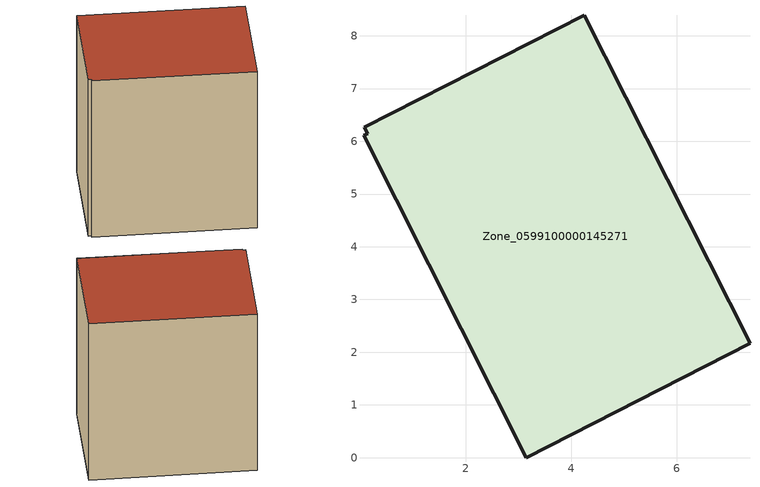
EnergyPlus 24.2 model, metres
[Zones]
Zone_0599100000145271
 floor ground (C_G): 0.07,6.27 4.25,8.39 7.39,2.17 3.15,0 0.06,6.11 0.14,6.15 z0
 wall outside (C_F): 7.39,2.17 4.25,8.39 0.07,6.27 0.14,6.15 0.06,6.11 3.15,0 7.39,2.17 z0:7.8
 roof outside (C_R): 4.25,8.39 0.07,6.27 0.14,6.15 0.06,6.11 3.15,0 7.39,2.17 z7.8
[BUILDING]
Pand.0599100000145271: North Axis=0; Terrain=City; Loads Convergence Tolerance Value=0.04; Temperature Convergence Tolerance Value=0.4; Solar Distribution=FullExterior; Maximum Number of Warmup Days=25; Minimum Number of Warmup Days=1
[Site:Location]
Rotterdam.The.Hague.AP_ZH_NLD Design_Conditions: Latitude=51.96; Longitude=4.45; Time Zone=1; Elevation=-4.5
[SITE:GROUNDTEMPERATURE:BUILDINGSURFACE]
18, 18, 18, 18, 18, 18, 18, 18, 18, 18, 18, 18
[MATERIAL] Thermal Absorptance=0.9; Solar Absorptance=0.7; Visible Absorptance=0.7
Name | Roughness | Thickness | Conductivity | Density | Specific Heat
G.TI.1946 | MediumSmooth | 0.15 | 1 | 540 | 1210
F.TI.1946 | Rough | 0.3 | 0.857143 | 1920 | 840
R.TI.1946 | MediumRough | 0.2 | 0.1 | 1500 | 1000
[CONSTRUCTION]
C_G: G.TI.1946
C_F: F.TI.1946
C_R: R.TI.1946
[ZONE]
Zone_0599100000145271: Type=1; Multiplier=1; Ceiling Height=Autocalculate; Volume=Autocalculate; Floor Area=autocalculate; Part of Total Floor Area=Yes
[ZONEINFILTRATION:DESIGNFLOWRATE]
Infil_Zone_0599100000145271: Zone or ZoneList or Space or SpaceList=Zone_0599100000145271; Schedule=AlwaysOn; Design Flow Rate Calculation Method=Flow/Area; Flow Rate per Floor Area=0.003; Constant Term Coefficient=1; Temperature Term Coefficient=0; Velocity Term Coefficient=0; Velocity Squared Term Coefficient=0
[HVACTEMPLATE:ZONE:IDEALLOADSAIRSYSTEM]
Zone_0599100000145271: Maximum Heating Supply Air Temperature=50; Minimum Cooling Supply Air Temperature=13; Maximum Heating Supply Air Humidity Ratio=0.0156; Minimum Cooling Supply Air Humidity Ratio=0.0077; Heating Limit=NoLimit; Cooling Limit=NoLimit; Dehumidification Control Type=ConstantSensibleHeatRatio; Cooling Sensible Heat Ratio=0.7; Dehumidification Setpoint=60; Humidification Control Type=None; Humidification Setpoint=30; Outdoor Air Method=None; Outdoor Air Flow Rate per Person=0.00944; Outdoor Air Flow Rate per Zone Floor Area=0; Outdoor Air Flow Rate per Zone=0; Demand Controlled Ventilation Type=None; Outdoor Air Economizer Type=NoEconomizer; Heat Recovery Type=None; Sensible Heat Recovery Effectiveness=0.7; Latent Heat Recovery Effectiveness=0.65
[ZONECONTROL:THERMOSTAT]
ThermostatControl_Zone_0599100000145271: Zone or ZoneList=Zone_0599100000145271; Control Type Schedule=DualSetpointControlType; Control 1=Thermostat_Zone_0599100000145271; Temperature Difference Between Cutout And Setpoint=0
[THERMOSTATSETPOINT:DUALSETPOINT]
Thermostat_Zone_0599100000145271: Heating Setpoint Temperature Schedule=HeatingSetpoint_Zone_0599100000145271; Cooling Setpoint Temperature Schedule=CoolingSetpoint_Zone_0599100000145271
[SCHEDULE:COMPACT]
HeatingSetpoint_Zone_0599100000145271: Through: 12/31, For: AllDays, Until: 24:00, 21
CoolingSetpoint_Zone_0599100000145271: Through: 12/31, For: AllDays, Until: 24:00, 24
DualSetpointControlType: Through: 12/31, For: AllDays, Until: 24:00, 4
AlwaysOn: Through: 12/31, For: AllDays, Until: 24:00, 1
